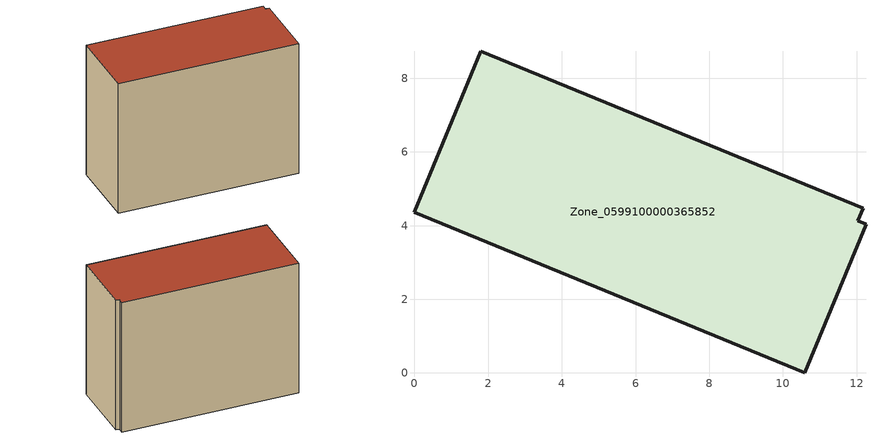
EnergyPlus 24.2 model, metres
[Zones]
Zone_0599100000365852
 floor ground (C_G): 0,4.36 1.8,8.74 12.18,4.47 12.03,4.13 12.25,4.04 10.59,0 z0
 wall outside (C_F): 0,4.36 10.59,0 12.25,4.04 12.03,4.13 12.18,4.47 1.8,8.74 0,4.36 z0:8.8
 roof outside (C_R): 1.8,8.74 0,4.36 10.59,0 12.25,4.04 12.03,4.13 12.18,4.47 z8.8
[BUILDING]
Pand.0599100000365852: North Axis=0; Terrain=City; Loads Convergence Tolerance Value=0.04; Temperature Convergence Tolerance Value=0.4; Solar Distribution=FullExterior; Maximum Number of Warmup Days=25; Minimum Number of Warmup Days=1
[Site:Location]
Rotterdam.The.Hague.AP_ZH_NLD Design_Conditions: Latitude=51.96; Longitude=4.45; Time Zone=1; Elevation=-4.5
[SITE:GROUNDTEMPERATURE:BUILDINGSURFACE]
18, 18, 18, 18, 18, 18, 18, 18, 18, 18, 18, 18
[MATERIAL] Thermal Absorptance=0.9; Solar Absorptance=0.7; Visible Absorptance=0.7
Name | Roughness | Thickness | Conductivity | Density | Specific Heat
G.TI.1992-2005 | MediumSmooth | 0.15 | 0.06 | 540 | 1210
F.TI.1992-2005 | Rough | 0.3 | 0.12 | 1920 | 840
R.TI.1992-2005 | MediumRough | 0.2 | 0.08 | 1500 | 1000
[CONSTRUCTION]
C_G: G.TI.1992-2005
C_F: F.TI.1992-2005
C_R: R.TI.1992-2005
[ZONE]
Zone_0599100000365852: Type=1; Multiplier=1; Ceiling Height=Autocalculate; Volume=Autocalculate; Floor Area=autocalculate; Part of Total Floor Area=Yes
[ZONEINFILTRATION:DESIGNFLOWRATE]
Infil_Zone_0599100000365852: Zone or ZoneList or Space or SpaceList=Zone_0599100000365852; Schedule=AlwaysOn; Design Flow Rate Calculation Method=Flow/Area; Flow Rate per Floor Area=0.0015; Constant Term Coefficient=1; Temperature Term Coefficient=0; Velocity Term Coefficient=0; Velocity Squared Term Coefficient=0
[HVACTEMPLATE:ZONE:IDEALLOADSAIRSYSTEM]
Zone_0599100000365852: Maximum Heating Supply Air Temperature=50; Minimum Cooling Supply Air Temperature=13; Maximum Heating Supply Air Humidity Ratio=0.0156; Minimum Cooling Supply Air Humidity Ratio=0.0077; Heating Limit=NoLimit; Cooling Limit=NoLimit; Dehumidification Control Type=ConstantSensibleHeatRatio; Cooling Sensible Heat Ratio=0.7; Dehumidification Setpoint=60; Humidification Control Type=None; Humidification Setpoint=30; Outdoor Air Method=None; Outdoor Air Flow Rate per Person=0.00944; Outdoor Air Flow Rate per Zone Floor Area=0; Outdoor Air Flow Rate per Zone=0; Demand Controlled Ventilation Type=None; Outdoor Air Economizer Type=NoEconomizer; Heat Recovery Type=None; Sensible Heat Recovery Effectiveness=0.7; Latent Heat Recovery Effectiveness=0.65
[ZONECONTROL:THERMOSTAT]
ThermostatControl_Zone_0599100000365852: Zone or ZoneList=Zone_0599100000365852; Control Type Schedule=DualSetpointControlType; Control 1=Thermostat_Zone_0599100000365852; Temperature Difference Between Cutout And Setpoint=0
[THERMOSTATSETPOINT:DUALSETPOINT]
Thermostat_Zone_0599100000365852: Heating Setpoint Temperature Schedule=HeatingSetpoint_Zone_0599100000365852; Cooling Setpoint Temperature Schedule=CoolingSetpoint_Zone_0599100000365852
[SCHEDULE:COMPACT]
HeatingSetpoint_Zone_0599100000365852: Through: 12/31, For: AllDays, Until: 24:00, 21
CoolingSetpoint_Zone_0599100000365852: Through: 12/31, For: AllDays, Until: 24:00, 24
DualSetpointControlType: Through: 12/31, For: AllDays, Until: 24:00, 4
AlwaysOn: Through: 12/31, For: AllDays, Until: 24:00, 1
